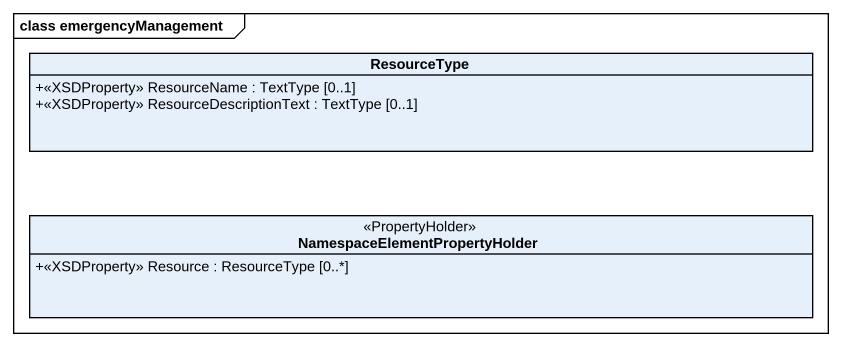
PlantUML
@startuml
mainframe class emergencyManagement
hide circle
hide empty members
skinparam classAttributeIconSize 0
class ResourceType {
  +<<XSDProperty>> ResourceName : TextType [0..1]
  +<<XSDProperty>> ResourceDescriptionText : TextType [0..1]
}
class "NamespaceElementPropertyHolder" as NamespaceElementPropertyHold <<PropertyHolder>> {
  +<<XSDProperty>> Resource : ResourceType [0..*]
}
@enduml
